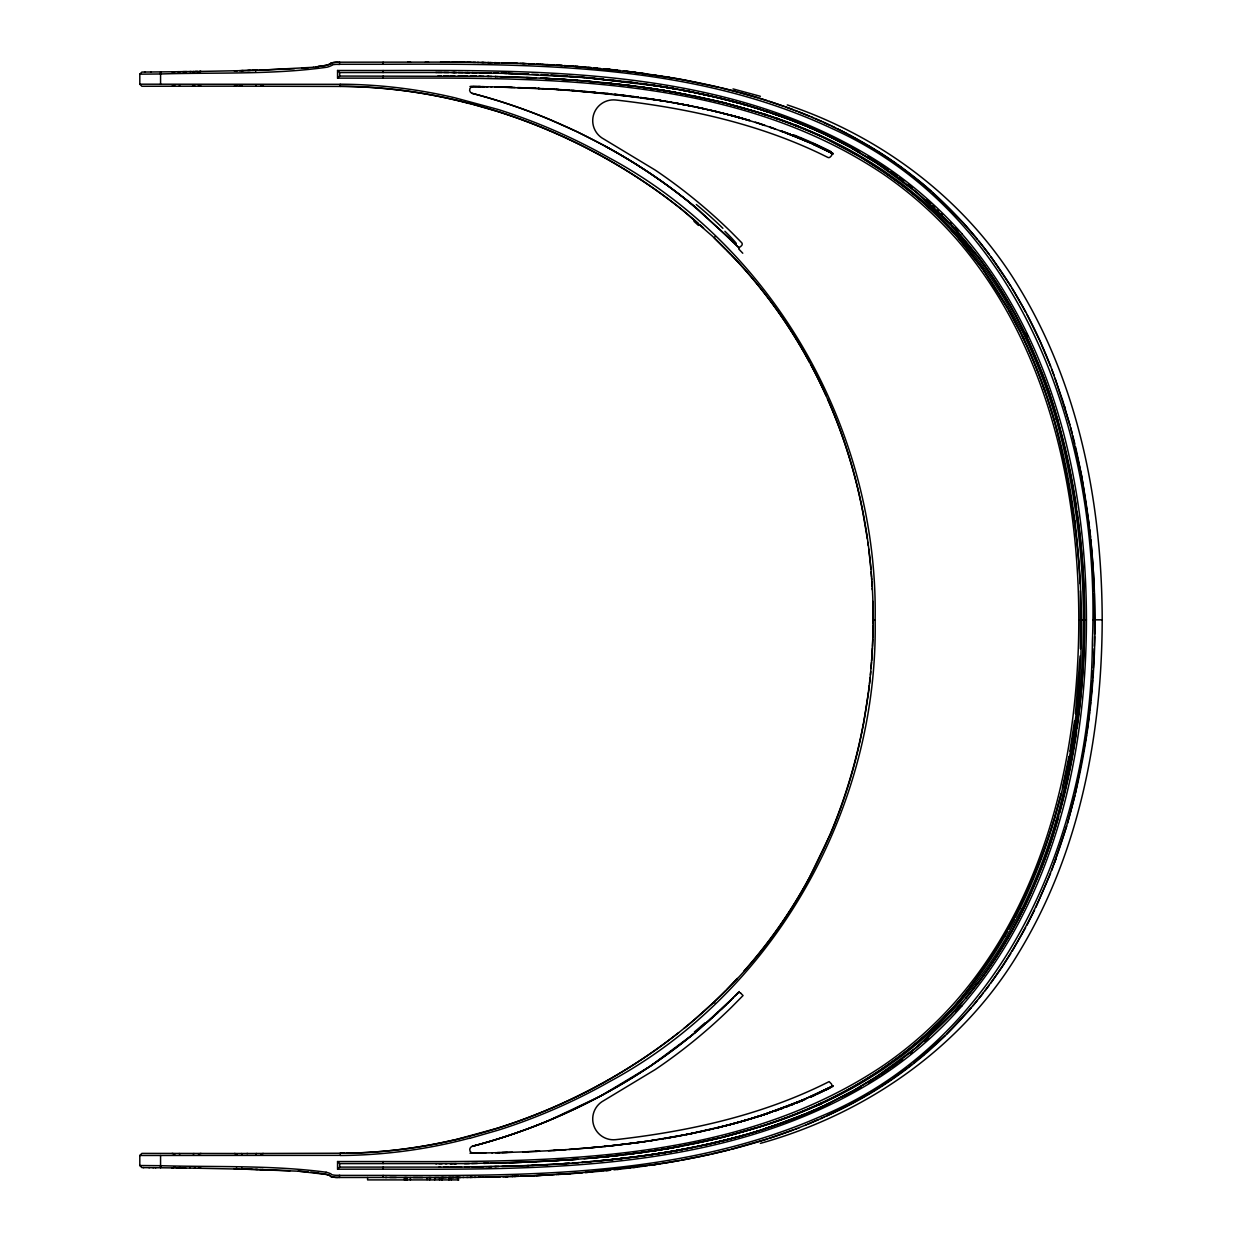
<?xml version="1.0" encoding="UTF-8"?>
<svg xmlns="http://www.w3.org/2000/svg" width="1242" height="1242" viewBox="0 0 1242 1242"><rect width="100%" height="100%" fill="white"/><g stroke="black" fill="none" stroke-linecap="round" stroke-linejoin="round"><path stroke-width="1.5" d="M383.126 72.595L383.126 70.515M872.955 608.828L873.048 623.67M410.528 62.131L339.64 62.193L339.64 64.273L383.126 64.273C534.231 63.73 692.244 63.016 831.876 128.454C1025.752 215.627 1100.816 442.835 1092.37 641.757C1091.485 832.031 1005.88 1040.175 819.937 1116.744C682.758 1176.531 530.117 1175.972 383.126 1175.398L339.64 1175.398L339.64 1177.478L386.867 1177.478M681.346 209.137C585.106 132.801 463.452 86.956 340.199 86.428L340.215 84.347L337.451 84.316L139.818 84.192L139.803 74.163L141.883 72.067L144.895 72.036M811.15 365.303C920.679 569.752 883.931 847.153 710.471 1005.352M340.215 84.208A511.72 511.72 0 0 1 455.131 97.87L498.337 109.544A581.706 581.706 0 0 1 609.713 158.138C775.412 247.422 878.467 432.775 875.129 619.836C878.467 806.912 775.412 992.249 609.729 1081.534A581.706 581.706 0 0 1 498.337 1130.111L469.569 1138.402M961.96 233.744A401.958 401.958 0 0 0 880.392 163.028C733.68 68.838 552.411 70.002 384.166 70.515L337.56 70.483L337.56 78.137L386.215 78.137C554.879 77.672 737.515 76.538 883.109 173.973A392.953 392.953 0 0 1 955.921 238.448C1046.416 342.683 1078.77 484.69 1078.801 619.836C1078.739 754.95 1046.478 897.05 955.874 1001.176A392.969 392.969 0 0 1 883.093 1065.667C736.894 1163.568 553.482 1161.969 384.151 1161.549L337.56 1161.549L337.56 1169.188L383.126 1169.157C551.774 1169.685 733.292 1170.973 880.423 1076.69A401.973 401.973 0 0 0 961.96 1005.942M961.882 233.791C1053.511 339.268 1086.393 483.029 1086.424 619.836C1086.393 756.657 1053.511 900.403 961.882 1005.88M160.575 1155.51L160.56 1167.775L172.747 1167.899M873.033 625.502L872.8 637.363M1094.606 634.181L1094.326 593.459M1084.157 637.938L1083.847 590.85A776.421 776.421 89.3 0 0 1079.329 529.387L1077.031 511.425M1094.575 636.572L1094.326 646.213M1084.064 641.571L1083.847 648.821A776.421 776.421 -89.3 0 1 1079.329 710.284L1077.031 728.247M1080.385 648.774L1080.385 590.897M872.753 638.916L872.443 646.43M1094.249 648.619L1093.348 668.01M872.381 647.889L872.086 653.634M1080.09 656.009L1075.417 713.715M872.008 655.062L871.62 660.837M1093.208 670.447L1092.727 677.744M871.511 662.312L871.03 668.429M1092.541 680.228L1090.849 699.991M870.751 671.658L870.44 674.98M870.099 678.396L870.176 677.542M870.005 679.265L869.54 683.597M1090.585 702.491L1089.777 709.989M869.353 685.32L868.841 689.667M1089.498 712.489L1086.874 732.718M868.624 691.39L868.732 690.536M868.515 692.26L863.345 724.986M1074.532 720.888L1069.936 751.208M1086.502 735.248L1075.479 793.017M1068.974 756.518L1062.391 788.204M1074.842 795.703L1067.561 823.229M1061.149 793.436L1054.085 819.984M1059.643 813.044L1064.177 795.61A673.537 673.521 -87.1 0 0 1076.504 731.833M977.532 983.757A458.872 458.841 -77.3 0 0 1029.851 895.249L1042.317 865.86A559.661 559.63 -84.1 0 0 1052.906 835.68C1095.258 696.203 1095.258 543.468 1052.906 403.992A559.661 559.63 84.1 0 0 1042.333 373.811L1029.991 344.376A458.872 458.841 77.3 0 0 977.532 255.914M1057.687 819.999L1058.665 816.522M1057.594 820.294L1057.579 820.341C1038.172 887.44 1006.517 951.729 960.33 1004.514M1056.104 820.543C1092.479 690.366 1092.494 549.709 1056.228 419.517M1066.723 826.116L1051.71 870.456M1054.768 862.336L1055.84 859.386M1050.561 873.421L1035.875 907.374M715.097 236.43L714.414 238.029L715.408 238.976M830.261 834.407L809.054 878.265A498.942 498.942 0 0 1 743.694 971.368M1034.602 910.029L1026.932 925.259M1019.853 908.554L1015.382 917.341M1021.561 909.361L1006.501 937.136A418.228 418.212 -76.8 0 1 950.378 1012.603M1014.466 919.08L1008.83 929.451M1025.628 927.712L1012.168 951.279M500.604 1162.993C632.675 1159.36 772.322 1143.68 884.288 1067.406A395.034 395.034 0 0 0 957.489 1002.589C1089.746 842.868 1105.846 614.309 1054.085 419.687M1007.867 931.158L1004.933 936.266M1010.771 953.561L1002.465 966.509M1002.387 966.618L990.837 983.105M989.362 985.108L984.937 990.93M977.392 983.664L967.518 996.068A423.631 423.6 -79 0 1 965.639 998.397M983.462 992.839L978.975 998.49M977.454 1000.353L972.936 1005.787M971.43 1007.557L946.73 1033.996M962.395 1002.123L951.791 1013.938M737.267 978.448L726.88 989.362M949.167 1011.671L948.438 1012.447A393.279 393.248 -86.5 0 1 900.481 1055.638L883.109 1068.213M951.341 1014.419L915.835 1047.86L875.765 1077.233M949.478 1013.348L949.431 1013.41A394.102 394.071 -76.9 0 1 901.149 1056.414L883.667 1068.927A428.832 428.816 -74.7 0 1 827.684 1100.754L827.498 1100.878M739.223 991.535L738.198 992.606M730.048 1000.897L737.67 993.15L736.599 994.252M737.127 993.724L736.056 994.826M736.351 994.516L734.845 996.068M725.965 990.293L721.338 994.92M732.78 998.149L733.603 997.326M732.951 997.978L699.588 1028.888A560.515 560.515 0 0 1 604.295 1093.969A586.208 586.208 0 0 1 472.193 1146.335A3.462 3.462 0 0 0 473.109 1153.119L480.545 1153.119M337.56 78.137L339.64 76.057L488.572 76.399M143.761 1167.62L141.883 1167.604L139.803 1165.524L139.803 1155.479L141.883 1153.399L247.67 1153.507M337.56 1169.188L339.64 1167.107L460.037 1167.107L528.673 1165.555M730.296 1000.664L731.134 999.826M729.691 1001.254L720.344 1010.305M728.79 1002.154L727.253 1003.645M720.81 995.447L715.702 1000.415M726.43 1004.467L721.633 1009.078M945.162 1035.517L913.507 1063.168M715.299 1000.788L714.507 1001.549M714.041 1001.983L715.097 1003.241M713.312 1002.698L693.735 1020.272M720.562 1010.103L715.889 1014.466M718.326 1012.199L706.853 1022.601M709.865 1005.927C675.462 1037.862 636.696 1064.968 595.322 1087.076A580.48 580.48 0 0 1 497.716 1128.14L454.696 1139.908M714.631 1015.614L712.023 1017.99M709.663 1020.101L694.759 1032.94M928.643 1037.846L924.591 1041.433M692.865 1021.017L687.633 1025.411M922.853 1055.591L924.39 1054.303M694.883 1032.832L689.683 1037.101A561.493 561.493 0 0 1 604.311 1094M686.919 1026.001L684.078 1028.329M693.176 1034.244L650.14 1066.273L600.895 1095.879M910.044 1053.526L912.156 1051.834M678.582 1032.739C616.42 1081.704 543.81 1117.179 467.194 1136.849M911.938 1064.394L908.771 1066.831M902.577 1059.302L900.434 1060.916M907.188 1068.042L892.874 1078.367M898.261 1062.515L899.348 1061.708M897.174 1063.307L891.709 1067.22M889.52 1068.757L890.623 1067.996M888.403 1069.533L886.198 1071.039M891.275 1079.469L881.773 1085.772M885.08 1071.799L880.609 1074.78M878.358 1076.24L879.491 1075.51M877.24 1076.969L874.973 1078.429M874.647 1077.963L851.562 1091.718L829.346 1103.191A509.22 509.204 18.4 0 1 765.988 1128.31M880.19 1086.797L870.72 1092.665M873.84 1079.143L868.127 1082.667M869.152 1093.612L866 1095.475M861.187 1086.797L854.17 1090.802M864.416 1096.391L848.519 1105.178M847.06 1094.683L851.81 1092.106A430.788 430.772 -78.2 0 1 844.669 1095.941M604.326 1094.031C562.595 1116.667 518.147 1134.334 472.193 1146.304A582.327 582.327 0 0 0 549.104 1120.393L600.197 1096.251M846.904 1106.017L823.57 1117.365M833.304 1085.71L802.969 1099.915L767.432 1113.344M830.882 1086.983C797.612 1103.843 762.2 1116.216 726.135 1125.562M831.1 1086.874L813.029 1095.522M832.901 1086.455L817.857 1093.721M825.48 1105.038L854.884 1089.855L879.274 1074.951A399.877 399.877 0 0 0 960.392 1004.561M330.62 63.621L330.077 63.885A21.751 21.751 0 0 1 325.668 65.391L313.31 67.285M173.011 71.772L160.575 71.896L160.606 73.977C216.03 72.222 272.045 74.939 327.065 67.192A24.126 24.126 0 0 0 331.195 65.686L331.692 65.422M826.241 1089.871L829.672 1088.194M826.753 1100.598L827.405 1100.288A426.161 426.13 85 0 0 883.124 1068.229M829.485 1103.564L819.208 1108.314M826.722 1101.25L826.722 1101.25A514.359 514.328 44.5 0 1 763.97 1125.656L721.959 1137.548L675.881 1147.096A848.084 847.851 8.6 0 1 651.6 1151.07L639.397 1152.809M829.299 1103.222C780.38 1126.665 727.703 1141.445 674.39 1150.884M826.799 1115.906C1076.519 1005.352 1130.267 687.571 1075.479 446.654M824.191 1105.644L816.46 1109.153M820.776 1118.654L823.803 1117.288M810.405 1096.686L813.013 1095.522M814.115 1095.522L810.607 1097.09A441.174 439.947 -14 0 0 826.116 1089.7M821.831 1118.142L805.499 1125.159M816.615 1109.463L817.919 1108.889M815.156 1109.727L808.651 1112.537M818.369 1119.679L807.874 1124.15M815.311 1110.037L808.79 1112.832M805.453 1098.86L790.409 1105.007L792.939 1104.014M805.639 1099.232L795.61 1103.346M803.124 1100.257L795.594 1103.331M806.027 1113.639L771.422 1126.603M802.549 1100.443L760.554 1115.813M806.089 1124.879L798.917 1127.736M803.543 1114.99L790.3 1120.16M785.472 1107.259L793.917 1104.014M790.549 1105.302L793.064 1104.324M799.32 1127.627C755.571 1144.705 709.679 1155.728 663.414 1163.273M795.315 1129.118L797.131 1128.435M785.472 1107.243L788.002 1106.28M793.483 1129.816L769.217 1138.324M780.255 1108.842L783.655 1107.585M777.803 1110.022L775.241 1110.938L783.78 1107.88M780.364 1109.106L782.91 1108.174M787.63 1121.153L763.318 1129.273M780.209 1108.858L775.148 1110.69A592.201 592.108 -42.9 0 1 725.437 1125.687M769.962 1112.49L772.524 1111.606M764.855 1114.198L767.385 1113.36M767.525 1113.577L757.154 1116.915M762.262 1115.052L764.793 1114.229M768.72 1127.503L764.668 1128.838M760.383 1143.37C865.845 1114.012 962.022 1047.58 1018.657 952.878C1079.282 853.378 1101.918 735.171 1102.197 619.836C1101.918 504.5 1079.282 386.293 1018.657 286.809C966.757 200.599 882.286 136.698 787.288 104.902M764.746 1129.025L760.601 1130.127M767.323 1138.945L731.507 1149.254M757.077 1116.713L759.607 1115.906M763.38 1129.459L759.312 1130.732M758.489 1127.162L763.861 1125.454A507.73 507.668 19.3 0 0 826.411 1100.878M759.235 1130.546L756.518 1131.384M751.876 1118.328L754.406 1117.552M757.154 1127.581L749.066 1130.018M757.946 1131.151L751.068 1133.03M755.198 1117.505L744.455 1120.703M755.229 1131.974L756.595 1131.571M753.863 1132.393L748.352 1133.837M746.582 1119.911L741.396 1121.417M744.082 1120.827L746.706 1120.082M747.715 1130.406L721.897 1137.361M749.78 1133.604L742.887 1135.405M747.047 1134.381L748.414 1133.993M742.654 1121.216L728.2 1125.159M734.674 1137.656L745.681 1134.784M770.087 1112.661A593.738 592.791 -7.2 0 1 728.247 1125.05L741.458 1121.588M741.521 1135.778L738.835 1136.678L744.3 1135.172M736.149 1122.892L738.711 1122.178M733.339 1138.153L740.201 1136.306M737.406 1136.911L726.43 1139.783M730.87 1124.321L733.448 1123.622M736.087 1137.424L737.453 1137.051M731.926 1138.371L733.292 1138.014M730.606 1138.867L731.973 1138.51L698.765 1146.195M728.278 1125.159L715.687 1128.171L719.848 1127.27M721.975 1126.618L726.073 1125.578M727.843 1139.566L729.225 1139.225M728.076 1125.05L689.714 1133.884L650.529 1140.73L655.59 1139.985M714.026 1142.811L727.796 1139.442M729.396 1149.797L712.256 1153.896M719.879 1127.146L724.055 1126.09M723.682 1140.482L725.049 1140.14M723.713 1140.606L725.095 1140.265M465.626 1137.253C426.674 1147.08 386.604 1152.685 346.409 1153.213M715.656 1128.279L719.91 1127.27M715.625 1128.171L717.721 1127.674M717.814 1127.767L703.081 1131.074M717.798 1138.355L693.067 1143.82M719.537 1141.507L712.629 1143.137M711.464 1129.273L713.56 1128.776L707.288 1130.127L709.43 1129.754M716.82 1142.267L707.117 1144.487M707.241 1130.142L690.397 1133.822M707.086 1144.394L711.293 1143.556M682.06 1149.58L677.837 1150.263L708.514 1144.177M710.036 1154.392L698.92 1156.783M679.809 1135.809L703.05 1131.167M702.972 1145.388L705.751 1144.798M698.889 1132.083L701 1131.617M694.666 1132.968L690.412 1133.744M698.33 1156.892L681.842 1160.106M690.381 1133.76L686.174 1134.598L688.316 1134.241M686.252 1148.788L693.222 1147.422M689.015 1148.167L691.81 1147.608M684.777 1145.466L688.922 1144.658M690.412 1147.887L680.632 1149.766L683.457 1149.316M684.078 1135.079L673.428 1136.973L677.697 1136.275M680.647 1146.35L675.927 1147.204A857.803 857.679 13.5 0 1 651.615 1151.148M677.03 1160.975L679.405 1160.54M667.047 1138.138L664.92 1138.495L672.015 1137.222M676.735 1161.022L669.562 1162.264M669.174 1137.734L671.285 1137.361C613.765 1147.391 555.36 1151.318 497.048 1152.685L512.48 1152.265M671.348 1151.412L674.406 1150.946M666.768 1148.679L669.795 1148.167M666.799 1148.772L669.842 1148.26M652.981 1154.361L677.464 1150.418A848.736 848.643 8.2 0 1 652.981 1154.361L649.908 1154.827L660.666 1153.244M665.246 1152.498L666.783 1152.25M668.739 1162.388L653.37 1164.81M660.651 1153.181L662.172 1152.933M661.784 1163.521L664.594 1163.071M653.137 1150.93L662.25 1149.518M660.744 1163.692L648.883 1165.477M657.67 1150.139L648.541 1151.52M642.098 1141.941L648.852 1141.01M646.849 1155.308L640.686 1156.116L652.997 1154.423A855.195 855.133 10.9 0 0 677.464 1150.418C619.51 1160.618 560.67 1164.965 501.892 1166.44M656.118 1164.375L578.399 1173.1M645.824 1165.912L647.765 1165.633M642.083 1141.972L645.483 1141.491M606.686 1160.152L643.775 1155.743M644.971 1166.021L639.708 1166.735M640.934 1152.654L643.993 1152.25M640.391 1142.174L611.561 1145.714L640.406 1142.205L630.253 1143.525M640.701 1156.162L631.448 1157.327M596.393 1157.699L639.413 1152.871M639.056 1166.828L633.606 1167.542M318.449 66.68L315.53 67.052M630.222 1154.004L634.802 1153.414M635.935 1167.232L629.725 1168.023M627.148 1154.377L633.28 1153.616M628.359 1157.715L633.001 1157.171M625.611 1154.563L630.237 1154.051M630.16 1167.961L613.983 1169.824M625.269 1158.118L594.266 1161.332M619.09 1158.817L622.18 1158.46L615.985 1159.159M614.992 1145.326L620.053 1144.751M621.016 1155.107L607.183 1156.659L611.794 1156.131M621.031 1155.153L584.019 1158.739M617.352 1169.467L620.426 1169.126M612.896 1159.531L581.815 1162.388L584.935 1162.155M604.776 1146.413L609.869 1145.885L604.761 1146.428M610.629 1170.181L603.954 1170.864M606.298 1170.632L609.682 1170.29M599.669 1146.925L609.884 1145.885M313.357 67.285L261.519 70.095M600.383 1171.206L603.333 1170.927M597.386 1161.068L600.491 1160.773M600.616 1171.19L590.68 1172.091M591.751 1158.087L596.393 1157.668M584.33 1148.291L597.976 1147.08L571.506 1149.285M591.58 1172.013L585.743 1172.495M588.04 1161.891L591.161 1161.627M585.184 1172.541L587.932 1172.324M308.125 67.767L301.853 68.248M582.451 1172.758L565.234 1174.016M580.293 1172.929L575.248 1173.317M576.179 1148.943L577.188 1148.866M576.661 1148.897L568.976 1149.455M577.825 1159.236L563.868 1160.214M574.021 1162.993L578.694 1162.652M577.841 1159.252L528.083 1162.108L466.371 1163.599L339.64 1163.614L337.56 1161.549M572.469 1163.102L575.589 1162.885M578.415 1173.1L532.539 1175.786L478.17 1177.276M566.228 1163.552L563.092 1163.754L569.348 1163.335L534.929 1165.275M567.718 1173.845L570.218 1173.674M566.088 1149.673L564.07 1149.797M561.26 1149.983L563.852 1149.813M564.023 1174.094L558.217 1174.451M560.484 1174.327L562.75 1174.171M558.403 1150.17L559.956 1150.061M553.59 1150.449L558.714 1150.139L548.452 1150.744M553 1160.882L559.226 1160.509M555.966 1174.59L559.179 1174.404M553.715 1164.313L556.851 1164.142M549.895 1161.068L554.553 1160.804L545.222 1161.317M551.495 1174.854L554.382 1174.684M551.991 1174.823L547.039 1175.087M263.118 70.049L263.288 70.033A4.161 4.161 0 0 0 262.388 70.173M294.307 68.714L259.656 70.142L260.836 70.111M547.458 1164.67L527.105 1165.617M542.723 1175.305L545.191 1175.18M535.612 1151.381L539.727 1151.194M542.987 1175.305L536.42 1175.615M538.19 1151.256L525.35 1151.815M531.809 1165.415L536.497 1165.213M532.539 1175.786L541.481 1175.382M535.876 1161.782L526.53 1162.17M532.088 1175.801L534.417 1175.708M530.055 1175.895L532.352 1175.786M528.021 1175.972L530.303 1175.879M522.773 1151.908L527.912 1151.722M526.313 1176.034L521.966 1176.205M523.969 1176.127L525.987 1176.05M520.507 1176.252L522.432 1176.19M521.842 1162.357L509.36 1162.76M512.993 1166.114L517.697 1165.959M518.597 1176.329L512.216 1176.531M263.273 70.033L252.731 70.344M514.095 1176.469L515.989 1176.422M257.994 70.204L237.082 70.747M510.353 1176.593L512.884 1176.516M252.809 70.344L254.517 70.297M509.251 1176.624L502.948 1176.795M505.649 1176.733L507.435 1176.671M252.856 70.344L241.429 70.639A8.383 8.383 0 0 1 241.833 71.399M250.31 70.421L247.717 70.483M502.187 1152.56L507.341 1152.421M498.197 1163.055L501.395 1162.978M241.926 70.623L243.261 70.592M239.504 70.685L242.345 70.623M495.496 1152.731L499.626 1152.638M494.984 1163.133L496.583 1163.102L491.785 1163.211M495.434 1166.595L498.663 1166.517M495.868 1176.966L500.293 1176.873M237.408 70.732L199.558 71.431M234.552 70.794L234.257 70.81A4.161 4.161 0 0 1 236.446 71.384M491.816 1152.809L496.303 1152.716M490.978 1163.226L493.385 1163.164M493.819 1166.626L496.241 1166.564M495.108 1176.981L496.816 1176.95M492.437 1152.793L484.333 1152.949M485.746 1166.781L492.205 1166.657M488.975 1166.719L491.397 1166.673M490.078 1177.074L498.244 1176.904M488.975 1177.106L492.406 1177.043M488.572 1163.273L483.759 1163.35L485.358 1163.335M487.283 1177.152L490.062 1177.09M485.638 1177.168L488.385 1177.121M483.386 1152.964L485.839 1152.918M479.35 1153.026L485.079 1152.933M484.132 1166.812L473.637 1166.968M480.902 1166.875L482.517 1166.843M481.912 1177.23L484.007 1177.199M195.211 71.493L200.474 71.415M478.356 1153.042L482.098 1152.995M479.847 1153.026L472.985 1153.119M478.791 1177.276L480.763 1177.261M197.571 71.462L189.824 71.57M191.144 71.539L177.823 71.71M471.743 1163.537L477.347 1163.459M472.022 1166.999L474.444 1166.968M479.148 1177.276L470.454 1177.369M474.149 1177.338L475.965 1177.323M182.9 71.648L186.611 71.601M172.747 71.772L178.584 71.71M469.957 1153.166L473.621 1153.119M468.793 1167.03L469.6 1167.03L464.756 1167.076L465.564 1167.061M469.787 1177.4L472.612 1177.369M150.624 71.989L160.56 71.896L160.575 73.977L139.803 74.163M464.524 1163.614L469.336 1163.568M462.94 1177.447L471.122 1177.385M466.682 1177.432L468.281 1177.416M338.662 62.333A22.139 22.139 0 0 0 330.667 63.187A22.34 22.34 0 0 1 338.662 62.317L339.64 62.193M144.6 72.036L151.214 71.989M461.527 1167.107L456.683 1167.138M458.624 1177.525L456.202 1177.54M459.261 1177.478L463.794 1177.447M344.857 1153.213L246.847 1153.507M454.898 1163.692L456.513 1163.676M455.628 1177.494L460.875 1177.478M459.478 1177.494L452.057 1177.525M450.893 1163.707L455.705 1163.676M450.085 1163.707L451.7 1163.707M455.069 1167.154L450.225 1167.169M453.967 1177.525L448.533 1177.54L451.265 1177.54L448.967 1177.556L448.967 1179.9M445.288 1163.723L446.887 1163.723M448.61 1167.185L443.782 1167.201M457.227 1177.54L458.143 1177.54L458.096 1179.9M445.055 1177.556L448.719 1177.54M407.733 62.147L441.842 62.116M195.072 86.195L141.883 86.272L139.803 84.192M438.876 1163.738L442.074 1163.738M441.64 1177.556L445.195 1177.556M447.213 1177.571L440.568 1177.571M455.985 1177.54L451.312 1177.556L451.312 1179.9M438.271 1177.556L444.031 1177.556M425.369 62.1L428.521 62.1M440.568 62.1L447.989 62.1M435.771 72.471L437.479 72.471M337.56 70.483L339.64 72.564L448.61 72.502M192.541 86.21L241.134 86.164M239.054 86.164L340.199 86.428M480.545 86.552L473.109 86.552A3.462 3.462 0 0 0 472.193 93.367A586.208 586.208 0 0 1 604.295 145.702A561.493 561.493 0 0 1 689.698 202.539L729.458 238.185M873.064 619.836L875.129 619.836M1078.801 619.836L1086.424 619.836M1092.649 619.836L1102.151 619.836M435.771 1163.738L436.811 1163.738M438.938 1167.201L440.553 1167.201M434.964 1177.571L438.705 1177.571M428.506 1177.571L438.084 1177.571M431.253 1177.571L419.253 1177.556M458.841 1179.9L427.357 1179.9L427.357 1177.571M444.031 62.116L441.717 62.116L448.331 62.131M438.147 72.471L442.168 72.471M438.022 75.933L441.267 75.933M139.818 1155.479L337.451 1155.355L340.215 1155.324L340.199 1153.244A509.608 509.608 0 0 0 454.665 1139.783M385.315 1177.478L396.307 1177.494M389.864 1177.478L418.632 1177.556M413.369 1177.54L422.653 1177.556M445.055 62.131L449.915 62.131M443.782 72.486L506.705 73.371L501.085 73.216M443.673 75.948L446.08 75.948M445.288 75.948L448.486 75.964M339.64 1177.478L338.662 1177.463A22.34 22.34 0 0 1 330.683 1176.5A22.139 22.139 0 0 0 338.662 1177.338M448.533 62.131L452.616 62.147M452.383 62.147L455.333 62.162M451.84 72.502L455.069 72.517M450.085 75.964L454.898 75.995M452.057 62.147L458.081 62.178M455.628 62.178L462.319 62.209M453.454 72.517L456.683 72.533M459.711 76.026L458.112 76.01L467.722 76.088M459.261 62.193L465.284 62.224M458.298 72.548L463.142 72.579M139.803 1165.524L160.575 1165.695M143.358 1167.62L149.444 1167.666M148.9 1167.666L153.496 1167.713M462.94 62.224L469.787 62.271M464.756 72.595L467.986 72.626M152.921 1167.697L155.887 1167.728M155.25 1167.728L160.56 1167.775L160.606 1165.695C215.751 1167.309 271.377 1164.965 326.165 1172.231M466.666 62.255L471.308 62.286M470.454 62.302L523.751 63.528L578.415 66.571M467.178 72.626L469.6 72.657M470.128 76.119L472.534 76.15M469.957 86.505L476.493 86.598M176.411 1167.946L181.022 1167.992M472.845 62.317L475.686 62.348M472.829 72.688L472.022 72.673L476.866 72.75L476.059 72.735M471.743 76.135L476.54 76.197L474.149 76.166M470.749 86.521L474.615 86.567M182.9 1168.023L185.695 1168.054M190.243 1168.117L171.955 1167.899A4.161 4.161 0 0 0 174.734 1166.843M189.824 1168.101L195.227 1168.179M194.326 1168.163L259.267 1169.514M477.238 62.364L479.148 62.395M480.561 76.259L478.946 76.243L483.759 76.321M475.36 86.583L479.35 86.645M477.596 86.614L480.592 86.661M198.363 1168.225L201.002 1168.272A4.161 4.161 0 0 1 199.884 1168.085M480.763 62.426L483.495 62.457M482.377 62.442L485.638 62.504M479.288 72.781L481.71 72.812M480.902 72.797L487.361 72.921M478.946 86.629L484.333 86.723M481.337 86.676L485.079 86.738M486.724 62.519L488.975 62.566M482.222 86.692L491.816 86.862M486.383 86.754L487.889 86.785M488.385 62.55L490.683 62.597M490.062 62.581L492.406 62.628M486.553 72.905L491.397 72.999M486.973 76.367L491.785 76.476M494.13 62.659L495.868 62.705M495.434 73.092L493.819 73.045L497.048 73.123M487.889 76.399L495.791 76.554M490.916 86.847L495.496 86.94M495.108 62.69L498.523 62.768M497.607 62.737L499.346 62.783M496.241 73.107L498.663 73.154M494.984 76.538L498.197 76.616M494.797 86.924L499.626 87.049M235.809 1168.908L238.914 1168.97M495.372 76.554L534.324 77.827M499.796 76.647C611.142 79.628 725.53 91.116 827.405 139.383A426.161 426.13 -85 0 1 883.124 171.443M241.429 1169.033A8.368 8.368 0 0 0 241.957 1168.023A8.383 8.383 0 0 1 241.429 1169.033L298.251 1171.19L326.522 1174.482A20.943 20.943 0 0 1 330.093 1175.77L330.776 1176.127L330.077 1175.786M245.916 1169.141L246.847 1169.172M502.063 62.845L509.251 63.047M501.395 76.694L502.994 76.74M515.057 87.483L497.048 86.987L554.972 89.3L610.738 93.88M247.686 1169.188L250.31 1169.25M504.78 62.923L506.627 62.969M504.764 87.173L507.341 87.251M504.656 87.173L512.247 87.39M251.132 1169.281L252.017 1169.296M255.712 1169.405L257.56 1169.467M508.49 63.032L510.353 63.078M508.288 73.418L517.697 73.713M507.792 76.864L517.169 77.159M511.067 63.109L516.688 63.28M512.884 63.156L514.778 63.218M512.993 73.557L503.569 73.278L586.985 77.703L660.666 86.428M261.006 1169.56L259.718 1169.529L263.273 1169.638A4.161 4.161 0 0 1 261.953 1169.359M515.989 63.264L517.976 63.326M262.947 1169.622L290.069 1170.725M517.619 87.577L520.196 87.654M519.963 63.389L526.313 63.637M519.265 73.759L527.105 74.054M519.855 87.654L523.643 87.794M522.432 63.482L524.372 63.559M525.35 87.856L522.758 87.763L538.826 88.446M528.021 63.699L534.417 63.963M526.53 77.501L535.876 77.889L531.203 77.703M530.303 63.792L532.352 63.885M531.809 74.256L538.065 74.536M530.474 88.058L533.035 88.182M531.234 88.104L535.628 88.291M536.42 64.056L540.782 64.258M539.68 88.477L538.19 88.415L566.243 90.014M540.643 64.258L542.987 64.367M542.723 64.367L544.819 64.46M545.906 74.924L541.202 74.675L549.026 75.094M545.191 64.491L547.396 64.6M544.338 74.831L547.458 75.001M542.645 88.632L544.12 88.694M547.039 64.584L549.616 64.724M549.895 78.603L545.222 78.355L554.553 78.883M545.611 88.772L548.436 88.927M549.259 64.693L551.991 64.848M546.433 88.819L550.222 89.036M551.495 64.817L554.382 64.988M553.032 89.191L554.506 89.269M555.966 65.081L561.601 65.422M556.773 65.127L559.179 65.267M553 78.774L577.825 80.451L559.226 79.146L571.63 79.985M556.137 89.377L558.962 89.548M560.484 65.36L562.75 65.5M564.66 76.026L550.594 75.172L567.78 76.243M560.437 89.641L561.927 89.734M564.023 65.578L570.218 65.997M563.092 75.917L584.935 77.532M561.601 89.719L565.389 89.967M298.251 1171.19L308.125 1171.905M566.445 65.733L572.733 66.168M563.821 89.859L576.63 90.775M569.348 76.336L578.694 77.035M566.383 90.029L569.488 90.247M569.007 65.904L635.935 72.44M571.522 90.387L638.714 97.233L635.314 96.814M575.248 66.354L577.778 66.54M572.966 90.495L609.869 93.787M577.002 66.494L580.293 66.742M579.719 66.695L585.743 67.177M577.841 80.419L584.035 80.901M582.451 66.913L591.58 67.673M581.815 77.268L640.701 83.509M587.932 67.347L590.68 67.596M586.488 77.641L637.612 83.136M584.299 91.38L595.648 92.374M593.986 67.875L600.616 68.496M596.393 82.003L584.035 80.901L625.626 85.061M594.514 67.922L597.449 68.186M594.266 78.324L597.371 78.619M600.476 78.914L603.581 79.224M603.333 68.745L609.682 69.397M310.842 1172.153L318.449 1172.991M603.954 68.807L610.629 69.49M602.572 82.562L611.809 83.493M607.183 83.059L614.883 83.835M607.09 69.117L616.793 70.142M613.082 69.738L620.426 70.561M613.983 69.847L617.352 70.204M612.896 80.156L616.001 80.482M606.95 93.476L664.92 101.161M614.511 94.283L625.797 95.603M616.405 84.037L639.413 86.8M614.961 94.33L620.084 94.889M623.313 70.887L630.16 71.71M621.761 95.106L638.698 97.264M623.717 81.398L634.522 82.733M630.237 85.62L627.148 85.294L633.28 86.055M626.558 71.275L677.03 78.696M630.222 85.667L634.833 86.195M633.606 72.145L661.784 76.15M633.311 96.55L637.053 97.031M639.056 72.843L644.971 73.651M666.768 87.483L677.464 89.269A855.195 855.133 -10.9 0 0 652.997 85.263L640.686 83.54C706.682 92.513 772.353 108.659 832.435 137.971M643.775 83.975L646.849 84.409M643.993 87.421L653.137 88.741M655.59 99.717L640.391 97.497C704.587 106.393 768.581 122.042 826.97 150.732M648.277 98.615L652.019 99.174M653.37 74.862L656.164 75.281M656.071 85.714L652.981 85.31A848.736 848.643 -8.2 0 1 677.449 89.331M653.106 88.834L660.713 90.014M650.529 98.941L660.635 100.524M660.744 75.979C741.94 88.694 822.98 113.27 891.275 160.202M660.651 86.49L665.246 87.173M663.709 86.987L671.363 88.198M659.486 100.338L663.212 100.944M666.768 90.992L663.74 90.495L669.842 91.411M667.078 77.004L669.562 77.423M662.778 100.866L678.116 103.552M669.159 101.937L667.032 101.58L671.317 102.263M672.885 88.461L675.943 88.989M676.735 78.65L684.497 80.062M673.428 102.636L684.032 104.654L677.666 103.459M677.853 89.331L680.632 89.921M684.28 80.016L718.823 87.297M682.06 90.092L708.514 95.494M682.029 90.169L693.222 92.25M683.426 90.433L690.428 91.691M681.827 104.235L692.912 106.424M688.922 95.013L672.822 92.032L675.881 92.451A857.803 857.679 -13.5 0 0 651.615 88.524L639.397 86.862L651.6 88.601A848.084 847.851 -8.6 0 1 675.85 92.56L721.959 102.123L763.985 113.938M688.316 105.415L686.158 105.011L690.428 105.849M689.015 91.504L691.81 92.063M688.254 105.492L692.493 106.346M698.765 93.492L694.588 92.622L697.399 93.103M694.62 92.529L698.796 93.398M693.067 95.851L725.98 103.334L757.154 112.106M690.381 105.912L694.666 106.703M703.112 108.504L694.604 106.781L696.778 107.154M694.604 106.781L701 108.038M698.811 107.666L705.161 108.97M700.271 107.992L707.614 109.622M705.704 94.982L715.392 97.186M711.278 96.115L700.146 93.787L715.423 97.078M707.241 109.529L713.622 110.895M709.337 110.01L713.529 110.988M714.057 96.752L725.095 99.407M714.026 96.86L733.292 101.658M720.934 87.794L737.686 92.032M715.656 111.392L717.829 111.904M714.942 111.33L728.076 114.621M719.568 98.056L729.225 100.447M715.625 111.501L718.419 112.168M719.848 112.417L726.073 114.093M726.477 99.748L733.339 101.518M726.43 99.888L727.812 100.229M726.104 113.985L728.278 114.512M730.56 100.944L747.047 105.291M731.973 101.161L737.453 102.62M730.094 114.994L749.951 120.552M734.721 101.891L740.201 103.365L738.773 103.133M730.839 115.211L733.479 115.91M734.674 102.03L736.04 102.387M729.535 115.009L733.448 116.049M733.013 88.912L760.383 96.302M739.704 92.576L757.636 97.714M737.406 102.76L740.201 103.365M733.184 115.972L744.02 119.015M469.057 103.288L497.716 111.532A579.781 579.781 0 0 1 608.689 159.954C640.624 178.134 670.866 199.325 698.516 223.529M736.118 116.624L744.005 118.844M741.567 103.738L759.312 108.939M736.071 116.764L741.334 118.238M742.887 104.281L744.253 104.654M747.047 105.291L751.146 106.47M746.582 119.76L749.19 120.536A592.31 592.186 35.4 0 0 723.977 113.627M752.435 107.045L768.814 111.966M759.592 98.304L767.323 100.726M759.235 109.125L768.72 112.168M758.489 112.51L763.861 114.217A507.73 507.668 -16.9 0 1 766.516 115.164M755.338 122.182L760.694 123.874M763.318 110.414L764.668 110.849M769.217 101.347L784.276 106.47M771.422 113.069L787.521 118.751M774.216 113.767L790.3 119.511M772.524 128.066L769.962 127.181A592.31 592.186 35.4 0 1 775.101 128.966M786.124 107.138L793.483 109.855M782.77 131.745L780.209 130.814L785.317 132.708M781.917 131.124L787.149 133.065M790.191 119.744L806.027 126.032M785.425 132.444L790.502 134.369M795.315 110.554L797.131 111.237M792.955 120.521L795.61 121.53M787.956 133.422L790.486 134.384M787.847 133.67L807.937 141.883M798.917 111.935L809.644 116.267M792.194 135.036L805.608 140.486M793.017 135.378L795.548 136.372M790.378 134.648L810.405 142.985M798.264 122.57L806.167 125.752M792.38 135.067L802.736 139.259M798.063 137.381L803.093 139.461M811.399 116.996L813.153 117.742M810.094 127.398L820.496 131.947M808.651 127.134L815.156 129.944M804.443 139.989L807.874 141.433M814.892 118.487L821.831 121.53M816.46 130.519L824.191 134.027M813.184 143.824L815.792 145.004M823.57 122.306L830.339 125.442M813.013 144.15L832.792 153.666M821.785 132.521L837.481 140.036M811.957 143.684L833.304 153.961M825.48 134.633L846.485 145.19L874.647 161.708M832.031 126.234L835.385 127.848M826.365 138.887L860.271 156.942L884.288 172.265A395.034 395.034 0 0 1 957.489 237.082L982.608 268.877L1007.867 308.513M837.061 128.671L846.904 133.655M826.178 149.832L829.594 151.524M828.228 151.369L829.47 151.99M834.857 139.182L849.202 146.665M830.882 152.704L830.727 152.611A2.08 2.08 0 0 1 831.24 155.949L830.199 157.004A2.08 2.08 0 0 1 827.793 157.392C761.812 124.262 688.705 108.271 615.768 99.997A20.788 20.788 0 0 0 603.643 138.964L655.279 170.123A543.903 543.903 0 0 1 731.631 232.502L741.645 242.656A2.08 2.08 0 0 1 741.614 245.574L740.636 246.553A2.08 2.08 0 0 1 737.67 246.521L699.588 210.783A560.515 560.515 0 0 0 604.295 145.702A561.927 561.927 0 0 1 693.083 205.303L693.548 205.737M848.519 134.509L875.719 150.065M847.06 144.988L858.859 151.524M604.326 145.64L576.878 131.652L549.104 119.263A582.327 582.327 0 0 0 472.193 93.352M851.562 147.969L879.274 164.72A399.877 399.877 0 0 1 960.392 235.111C1006.424 288.004 1038.203 352.154 1057.563 419.284L1057.672 419.625M868.127 157.004L871.558 159.116M877.007 150.872C960.066 201.934 1020.986 284.201 1053.992 375.239M872.691 159.814L877.24 162.702M875.765 162.438L915.835 191.811L951.279 225.175M878.358 163.432L879.491 164.161M880.609 164.891L885.08 167.872M886.198 168.633L888.403 170.138M883.109 171.458L900.497 184.002A393.279 393.248 86.5 0 1 948.391 227.162L948.64 227.441M892.874 161.305L896.056 163.509M890.623 171.675L893.914 174.004M897.64 164.627L923.07 184.251M895.001 174.796L897.174 176.364M899.348 177.963L903.664 181.192M907.933 184.484L912.156 187.837M681.827 209.525L712.706 236.43L736.397 260.292M694.03 206.125L695.008 206.933M924.39 185.369L925.927 186.673M924.638 185.57L930.988 191.066M699.805 224.662L703.562 228M926.625 200.024L930.646 203.626M932.571 192.463L963.745 223.389M932.649 205.458L934.636 207.305M937.586 210.084L938.564 211.016M715.904 239.458L725.809 249.223M941.483 213.857L942.445 214.804M729.023 237.765L733.603 242.345M740.636 993.119L743.058 995.541L731.6 1007.153A543.903 543.903 0 0 1 655.279 1069.533L603.643 1100.691A20.788 20.788 0 0 0 615.768 1139.659C689.186 1131.369 762.821 1115.176 829.128 1081.611L831.255 1083.738A2.08 2.08 0 0 1 830.727 1087.061M731.709 240.436L733.774 242.516M726.539 249.968L731.026 254.579M734.426 243.184L739.223 248.136M950.037 222.504L950.984 223.498M731.786 255.386L741.381 265.726M951.714 225.656L977.392 256.007M736.615 260.525C773.58 300.331 803.853 346.285 826.116 395.825M963.932 223.591L977.454 239.318M741.924 266.347L743.679 268.303A498.399 498.399 0 0 1 807.937 359.342L809.551 362.322M978.975 241.181L989.362 254.563M990.837 256.566L1010.771 286.11M1012.168 288.392L1025.628 311.959M1004.84 303.25L1019.853 331.117M1008.83 310.236C1055.234 393.512 1075.851 489.022 1080.09 583.662M1026.932 314.428L1039.616 340.339L1050.561 366.25M1021.561 330.31L1006.501 302.536A418.228 418.212 76.8 0 0 950.378 227.069M827.514 398.93L828.864 402.051A528.906 528.906 0 0 1 862.802 512.139L867.366 538.95M1051.71 369.216L1062.81 400.778L1072.11 433.023M1055.11 378.267L1069.89 424.702M1064.549 406.351L1065.419 409.223M1057.687 419.687L1064.177 444.062A673.537 673.521 87.1 0 1 1076.504 507.854M1070.635 427.481L1081.704 475.934L1089.498 527.182M1072.824 435.818L1074.842 443.968M867.832 542.304L868.282 545.688M1074.765 520.569L1074.982 522.37M868.717 549.057L870.238 562.579M1089.777 529.682L1090.585 537.181M1090.849 539.696L1093.208 569.224M870.316 563.418L870.875 569.348M871.092 571.894L871.48 577.033M871.542 577.887L871.667 579.61M871.791 581.334L872.101 586.472M1093.348 571.662L1094.249 591.052M872.194 588.165L872.288 589.826M872.784 602.091L872.769 601.299M872.8 602.494L872.831 603.317M872.878 605.04L872.94 607.835M442.199 1177.571L442.199 1179.9M441.981 1177.571L441.981 1179.9M439.637 1177.571L439.637 1179.9M434.669 1177.571L434.669 1179.9M429.701 1177.571L429.701 1179.9M426.736 1177.571L426.736 1179.9L367.585 1179.9L367.585 1177.478M410.388 1177.525L410.388 1179.9M407.065 1177.525L407.065 1179.9M406.693 1177.525L406.693 1179.9M406.056 1177.525L406.056 1179.9M405.529 1177.509L405.529 1179.9M405.171 1177.509L405.171 1179.9M404.349 1177.509L404.349 1179.9M383.126 62.193L383.126 64.273M383.126 76.057L383.126 78.137M383.126 1161.549L383.126 1163.614M383.126 1175.398L383.126 1177.478M383.126 1167.076L383.126 1169.157M339.64 72.564L339.64 76.057M339.64 1163.614L339.64 1167.107M160.575 73.977L160.575 84.161M340.199 86.257A511.983 511.983 0 0 1 469.01 103.49M201.08 86.195A4.161 4.161 0 0 1 198.316 85.124M193.892 86.195A8.368 8.368 0 0 1 193.302 84.953M174.92 84.999A4.161 4.161 0 0 1 171.986 86.226M179.764 84.984A8.368 8.368 0 0 1 179.174 86.241M242.004 85.186A8.368 8.368 0 0 1 241.522 86.179M237.098 85.108A4.161 4.161 0 0 1 234.334 86.164M263.428 86.164A4.161 4.161 0 0 1 260.649 85.093M193.41 1154.455A8.368 8.368 0 0 1 193.907 1153.461M198.487 1154.392A4.161 4.161 0 0 1 201.095 1153.476M171.986 1153.445A4.161 4.161 0 0 1 174.749 1154.517M179.19 1153.461A8.368 8.368 0 0 1 179.655 1154.423M234.334 1153.507A4.161 4.161 0 0 1 236.927 1154.423M241.522 1153.507A8.368 8.368 0 0 1 242.004 1154.486M260.836 1154.423A4.161 4.161 0 0 1 263.428 1153.507M330.186 64.165A42.492 42.492 0 0 1 318.433 66.369M319.303 1173.348A42.492 42.492 0 0 1 330.186 1175.506M339.625 1175.196A23.598 23.598 0 0 1 331.769 1174.699M326.165 1172.262A24.824 24.824 0 0 1 331.195 1173.985M331.769 64.972A23.598 23.598 0 0 1 339.625 64.475M469.523 1138.2A514.11 514.11 0 0 1 340.215 1155.495M198.13 72.657A4.161 4.161 0 0 1 201.018 71.415M179.127 71.71A8.383 8.383 0 0 1 179.64 72.719M171.939 71.788A4.161 4.161 0 0 1 174.563 72.673M255.588 71.431A8.368 8.368 0 0 1 256.116 70.235M179.624 1166.983A8.383 8.383 0 0 1 179.127 1167.961M236.741 1168.101A4.161 4.161 0 0 1 234.241 1168.862M256.24 86.164A8.368 8.368 0 0 1 255.743 85.155M724.893 231.26A49.106 4.502 40.5 0 1 736.335 243.448M696.327 204.526A73.34 12.327 39.7 0 1 722.906 228.342M738.679 248.959A48.764 2.173 47.4 0 1 742.778 253.244M705.223 1022.678A79.861 10.697 -39.9 0 1 694.387 1031.931M711.65 1018.129A66.09 7.25 -40.2 0 1 709.989 1019.62M737.67 993.15A2.08 2.08 0 0 1 740.636 993.119M863.268 724.971A529.356 529.356 0 0 1 830.324 834.438M693.983 221.34A45.349 0.931 42.2 0 1 698.47 225.439M793.933 134.974A443.301 443.239 -27.4 0 1 831.24 151.741M786.543 133.298A515.306 515.057 8.3 0 1 793.529 136.015M812.408 143.187A434.203 434.157 -46.2 0 1 831.333 152.238M759.607 123.781A592.31 592.186 35.4 0 1 764.793 125.473M729.939 115.056A592.853 591.999 7.9 0 1 749.236 120.412M759.669 123.61A592.853 591.999 7.9 0 1 764.855 125.287M812.905 143.855A422.482 422.327 18.4 0 1 816.304 145.376M823.042 148.481A422.482 422.327 18.4 0 1 833.056 153.356M960.563 1005.772A411.397 411.381 -74.7 0 1 955.238 1011.687M977.671 983.307A423.631 423.6 -79 0 1 975.87 985.667M851.546 1091.718A428.8 428.785 84 0 1 840.865 1097.431M829.532 1103.641A513.94 513.924 29.3 0 1 766.066 1128.497M1053.961 819.984A535.923 535.892 -85.7 0 1 1019.961 908.616M1004.84 936.204A419.843 419.78 -78.9 0 1 949.338 1011.718M1055.979 820.558A533.843 533.843 0 0 1 1021.685 909.423M821.63 1103.672A514.359 514.328 35.8 0 1 819.083 1104.821M821.35 1103.207A507.73 507.668 16.9 0 1 818.82 1104.355M1026.14 332.965A520.724 520.708 0 0 1 1027.864 336.566M955.238 227.985A411.397 411.381 74.7 0 1 957.908 230.934M766.066 111.175A513.94 513.924 -29.3 0 1 829.532 136.03M830.184 136.48A430.788 430.772 78.2 0 1 848.239 145.624M1048.465 390.718A540.223 540.208 85.8 0 1 1050.39 396.4M956.899 231.152A423.631 423.6 79 0 1 959.849 234.49M829.998 136.822A428.8 428.785 -84 0 1 848.007 146.028M765.988 111.361A509.22 509.204 -18.4 0 1 829.346 136.372M1021.685 330.248A533.843 533.843 0 0 1 1055.979 419.128M949.431 226.261A394.102 394.071 76.9 0 0 901.149 183.257L883.667 170.759A428.832 428.816 74.7 0 0 827.684 138.918L826.66 138.405A514.359 514.328 -44.5 0 0 763.97 114.016A514.359 514.328 -35.8 0 1 766.656 114.869M1019.961 331.055A535.923 535.892 85.7 0 1 1053.961 419.687M949.338 227.954A419.843 419.78 78.9 0 1 1004.84 303.467M763.846 114.295A507.73 507.668 -19.3 0 1 826.411 138.809M776.017 117.959A514.359 514.328 -35.8 0 1 778.672 118.875M795.812 125.178A514.359 514.328 -35.8 0 1 798.435 126.187M775.862 118.285A507.73 507.668 -16.9 0 1 778.517 119.201M795.625 125.551A507.73 507.668 -16.9 0 1 798.233 126.591M1022.508 336.396A536.001 535.954 81.6 0 1 1023.781 339.082M1043.528 387.147A536.001 535.954 81.6 0 1 1044.522 389.941M700.162 1145.885L697.383 1146.475L700.193 1145.993M662.778 1138.805L660.635 1139.147L662.778 1138.852M528.673 74.116L525.537 73.992L528.673 74.116M546.79 78.432L540.549 78.122L546.775 78.448M193.83 71.508A8.368 8.368 0 0 0 193.271 72.719A8.368 8.368 0 0 1 193.83 71.508M256.225 1153.507A8.368 8.368 0 0 0 255.743 1154.486A8.368 8.368 0 0 1 256.24 1153.523"/></g></svg>
